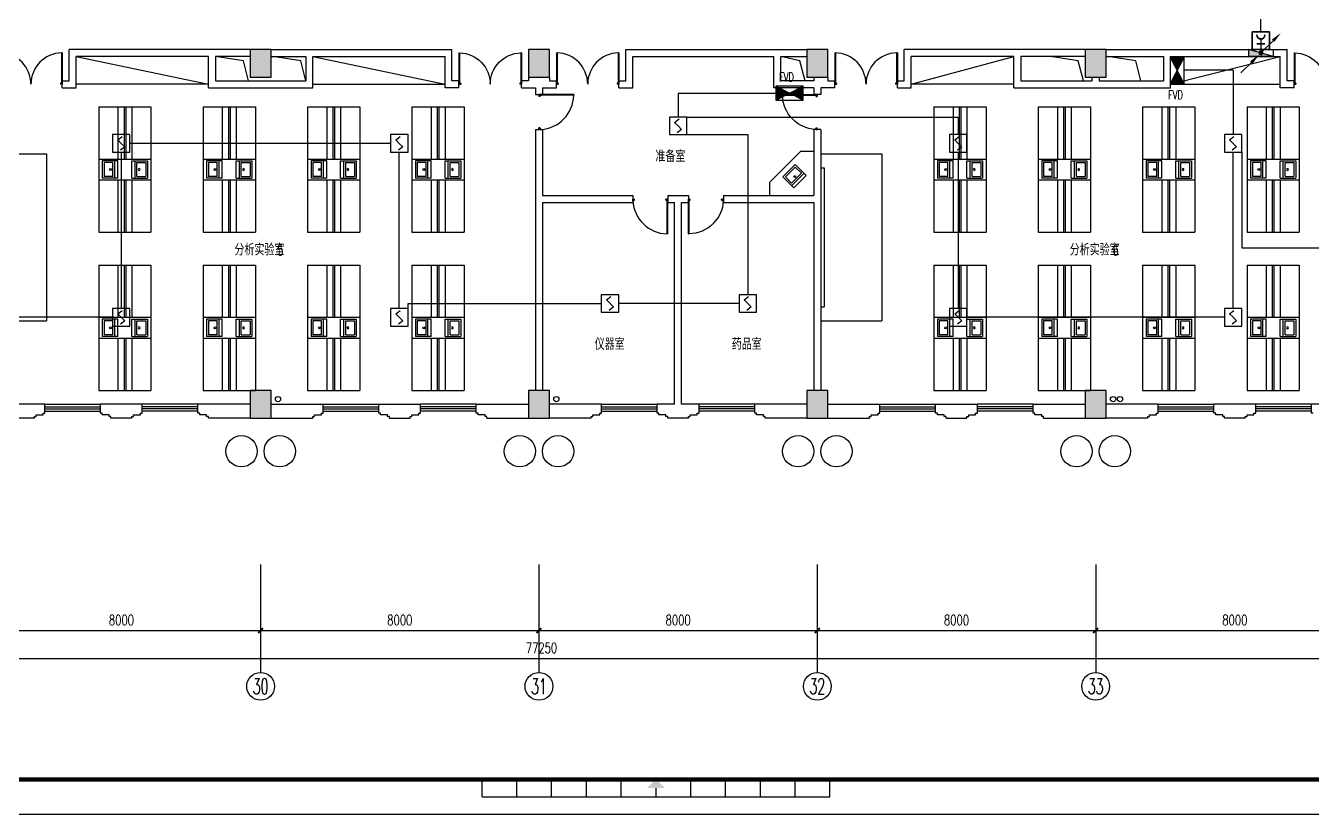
# Model space of a CAD drawing. Extents: x 190999 to 918899, y -200814 to 215286.
# Drawn here: x 470135 to 507110, y -12314 to 10347 of the extents above; entities that cross this region are included whole.
import ezdxf
from ezdxf.enums import TextEntityAlignment as Align

# ---------------------------------------------------------------- set-up
doc = ezdxf.new("R2010")
doc.units = 0
doc.header["$LTSCALE"] = 1000
doc.header["$MEASUREMENT"] = 0
doc.layers.get('Defpoints').update_dxf_attribs({"color": 1})
for name, color, linetype in [('00-EQUIP', 3, 'Continuous'), ('00-LWIRE', 4, 'Continuous'), ('00-WIRE-4', 6, 'Continuous'), ('A-墙线', 2, 'Continuous'), ('A-外包装修', 250, 'Continuous'), ('A-外窗', 145, 'Continuous'), ('A-家具', 250, 'Continuous'), ('A-门', 167, 'Continuous'), ('AXIS', 3, 'Continuous'), ('AXIS_TEXT', 7, 'Continuous'), ('COLUMN', 2, 'Continuous'), ('EQUIP_消火栓', 1, 'Continuous'), ('PUB_HATCH', 250, 'Continuous'), ('图框', 189, 'Continuous'), ('房间名称', 7, 'Continuous'), ('暖通-风-说明', 3, 'Continuous'), ('洞口线', 165, 'Continuous'), ('雨水管', 151, 'Continuous')]:
    doc.layers.add(name, color=color, linetype=linetype)
doc.styles.add('_TCH_AXIS', font='COMPLEX', dxfattribs={"bigfont": 'GBCBIG'})
doc.styles.add('_TCH_DIM', font='SIMPLEX', dxfattribs={"bigfont": 'GBCBIG'})
doc.styles.add('COMPLEX', font='COMPLEX')
doc.styles.add('DIM_FONT', font='SIMPLEX', dxfattribs={"width": 0.7, "bigfont": 'GBCBIG'})
doc.styles.add('HZ-ZGBZ', font='romanc.shx', dxfattribs={"width": 0.65})
doc.styles.get("Standard").update_dxf_attribs({"font": 'simhei.ttf'})
doc.styles.add('zz-1', font='arial.ttf', dxfattribs={"width": 0.8})
doc.dimstyles.new('DIMN', dxfattribs={"dimtxt": 300, "dimasz": 100, "dimexe": 250, "dimexo": 300, "dimgap": 150, "dimtad": 1, "dimdec": 0, "dimzin": 0, "dimdsep": 46, "dimtxsty": 'DIM_FONT', "dimblk": 'ARCHTICK', "dimcen": 0.09, "dimclrt": 7, "dimazin": 2, "dimtfac": 1, "dimtdec": 0, "dimtix": 1, "dimtmove": 2, "dimatfit": 3, "dimfxl": 0, "dimtolj": 1, "dimtzin": 0, "dimarcsym": 0})

# ---------------------------------------------------------------- blocks, each defined once
blk = doc.blocks.new('TJAD_TK_A0')
at = {"layer": '图框'}
for p, q in [((1517.5, -436.65), (1517.5, -431.65)), ((1527.5, -436.65), (1527.5, -431.65)), ((1537.5, -436.65), (1537.5, -431.65)), ((1547.5, -436.65), (1547.5, -431.65)), ((1557.5, -436.65), (1557.5, -431.65)), ((1577.5, -436.65), (1577.5, -431.65)), ((1587.5, -436.65), (1587.5, -431.65)), ((1597.5, -436.65), (1597.5, -431.65)), ((1607.5, -436.65), (1607.5, -431.65)), ((1617.5, -436.65), (1617.5, -431.65)), ((1517.5, -436.65), (1617.5, -436.65)), ((973, -441.7), (2162, -441.7))]:
    blk.add_line(p, q, dxfattribs=at)
at = {"layer": '图框', "const_width": 1.2}
blk.add_lwpolyline([(2152, -431.7), (2152, 389.3), (998, 389.3), (998, -431.7)], close=True, dxfattribs=at)
at = {"layer": '图框', "const_width": 0.3}
blk.add_lwpolyline([(1567.5, -434.15), (1567.5, -436.65)], dxfattribs=at)
at = {"layer": '图框'}
blk.add_solid([(1570, -434.15), (1565, -434.15), (1567.5, -431.65)], dxfattribs=at)
blk = doc.blocks.new('m1800')
at = {"layer": 'A-墙线'}
for p, q in [((-900, -100), (-900, 100)), ((900, -100), (900, 100))]:
    blk.add_line(p, q, dxfattribs=at)
at = {"layer": 'A-门'}
for p, q in [((-900, 900), (-900, 0)), ((-900, 900), (-880, 900)), ((-880, 900), (-880, 50)), ((880, 900), (880, 50)), ((900, 900), (880, 900)), ((900, 900), (900, 0)), ((-900, 50), (-870, 50)), ((-900, 0), (-850, 0)), ((-870, 50), (-870, 30)), ((-870, 30), (-850, 30)), ((-850, 30), (-850, 0)), ((850, 30), (850, 0)), ((870, 30), (850, 30)), ((900, 0), (850, 0)), ((870, 50), (870, 30)), ((900, 50), (870, 50))]:
    blk.add_line(p, q, dxfattribs=at)
for centre, start, end in [((-900, 0), 0, 88.7267), ((900, 0), 91.2733, 180)]:
    blk.add_arc(centre, 900, start, end, dxfattribs=at)
blk = doc.blocks.new('m1000')
at = {"layer": 'A-墙线'}
for p, q in [((0, 0), (0, 200)), ((1000, 0), (1000, 200))]:
    blk.add_line(p, q, dxfattribs=at)
at = {"layer": 'A-门'}
for p, q in [((0, 1100), (0, 100)), ((0, 1100), (20, 1100)), ((20, 1100), (20, 150)), ((0, 150), (30, 150)), ((0, 100), (50, 100)), ((30, 150), (30, 130)), ((30, 130), (50, 130)), ((50, 130), (50, 100)), ((950, 130), (950, 100)), ((970, 130), (950, 130)), ((1000, 100), (950, 100)), ((970, 150), (970, 130)), ((1000, 150), (970, 150)), ((1000, 150), (1000, 100))]:
    blk.add_line(p, q, dxfattribs=at)
blk.add_arc((0, 100), 1000, 2.866, 88.854, dxfattribs=at)
blk = doc.blocks.new('$TwtSys$00000434')
for p, q in [((-0.5, 0.5), (-0.5, -0.5)), ((-0.5, -0.5), (0.5, 0.5)), ((0.5, 0.5), (-0.5, 0.5)), ((0.5, -0.5), (0.5, 0.5)), ((-0.5, -0.5), (0.5, -0.5))]:
    blk.add_line(p, q)
blk.add_solid([(0.5, -0.5), (0.5, 0.5), (-0.5, -0.5)])
blk = doc.blocks.new('_ArchTick')
at = {"const_width": 0.5}
blk.add_lwpolyline([(-0.7, -0.7), (0.7, 0.7)], dxfattribs=at)
blk = doc.blocks.new('*D1184')
at = {"layer": 'AXIS', "color": 0, "lineweight": -2}
for p, q in [((500885, -5433), (500885, -7283)), ((508885, -5433), (508885, -7283)), ((500885, -7033), (508885, -7033))]:
    blk.add_line(p, q, dxfattribs=at)
at = {"layer": 'Defpoints', "color": 0}
for p in [(500885, -5133), (508885, -5133), (508885, -7033)]:
    blk.add_point(p, dxfattribs=at)
at = {"layer": 'AXIS', "color": 0, "lineweight": -2, "xscale": 100, "yscale": 100, "zscale": 100, "rotation": 180}
blk.add_blockref('_ArchTick', (500885, -7033), dxfattribs=at)
at = {"layer": 'AXIS', "color": 0, "lineweight": -2, "xscale": 100, "yscale": 100, "zscale": 100}
blk.add_blockref('_ArchTick', (508885, -7033), dxfattribs=at)
at = {"layer": 'AXIS', "color": 7, "insert": (504885, -6733), "char_height": 300, "attachment_point": 5, "style": 'DIM_FONT'}
blk.add_mtext('\\A1;8000', dxfattribs=at)
blk = doc.blocks.new('*D1185')
at = {"layer": 'AXIS', "color": 0, "lineweight": -2}
for p, q in [((492885, -5433), (492885, -7283)), ((500885, -5433), (500885, -7283)), ((492885, -7033), (500885, -7033))]:
    blk.add_line(p, q, dxfattribs=at)
at = {"layer": 'Defpoints', "color": 0}
for p in [(492885, -5133), (500885, -5133), (500885, -7033)]:
    blk.add_point(p, dxfattribs=at)
at = {"layer": 'AXIS', "color": 0, "lineweight": -2, "xscale": 100, "yscale": 100, "zscale": 100, "rotation": 180}
blk.add_blockref('_ArchTick', (492885, -7033), dxfattribs=at)
at = {"layer": 'AXIS', "color": 0, "lineweight": -2, "xscale": 100, "yscale": 100, "zscale": 100}
blk.add_blockref('_ArchTick', (500885, -7033), dxfattribs=at)
at = {"layer": 'AXIS', "color": 7, "insert": (496885, -6733), "char_height": 300, "attachment_point": 5, "style": 'DIM_FONT'}
blk.add_mtext('\\A1;8000', dxfattribs=at)
blk = doc.blocks.new('*D1186')
at = {"layer": 'AXIS', "color": 0, "lineweight": -2}
for p, q in [((484885, -5433), (484885, -7283)), ((492885, -5433), (492885, -7283)), ((484885, -7033), (492885, -7033))]:
    blk.add_line(p, q, dxfattribs=at)
at = {"layer": 'Defpoints', "color": 0}
for p in [(484885, -5133), (492885, -5133), (492885, -7033)]:
    blk.add_point(p, dxfattribs=at)
at = {"layer": 'AXIS', "color": 0, "lineweight": -2, "xscale": 100, "yscale": 100, "zscale": 100, "rotation": 180}
blk.add_blockref('_ArchTick', (484885, -7033), dxfattribs=at)
at = {"layer": 'AXIS', "color": 0, "lineweight": -2, "xscale": 100, "yscale": 100, "zscale": 100}
blk.add_blockref('_ArchTick', (492885, -7033), dxfattribs=at)
at = {"layer": 'AXIS', "color": 7, "insert": (488885, -6733), "char_height": 300, "attachment_point": 5, "style": 'DIM_FONT'}
blk.add_mtext('\\A1;8000', dxfattribs=at)
blk = doc.blocks.new('*D1187')
at = {"layer": 'AXIS', "color": 0, "lineweight": -2}
for p, q in [((476885, -5433), (476885, -7283)), ((484885, -5433), (484885, -7283)), ((476885, -7033), (484885, -7033))]:
    blk.add_line(p, q, dxfattribs=at)
at = {"layer": 'Defpoints', "color": 0}
for p in [(476885, -5133), (484885, -5133), (484885, -7033)]:
    blk.add_point(p, dxfattribs=at)
at = {"layer": 'AXIS', "color": 0, "lineweight": -2, "xscale": 100, "yscale": 100, "zscale": 100, "rotation": 180}
blk.add_blockref('_ArchTick', (476885, -7033), dxfattribs=at)
at = {"layer": 'AXIS', "color": 0, "lineweight": -2, "xscale": 100, "yscale": 100, "zscale": 100}
blk.add_blockref('_ArchTick', (484885, -7033), dxfattribs=at)
at = {"layer": 'AXIS', "color": 7, "insert": (480885, -6733), "char_height": 300, "attachment_point": 5, "style": 'DIM_FONT'}
blk.add_mtext('\\A1;8000', dxfattribs=at)
blk = doc.blocks.new('*D1188')
at = {"layer": 'AXIS', "color": 0, "lineweight": -2}
for p, q in [((468885, -5433), (468885, -7283)), ((476885, -5433), (476885, -7283)), ((468885, -7033), (476885, -7033))]:
    blk.add_line(p, q, dxfattribs=at)
at = {"layer": 'Defpoints', "color": 0}
for p in [(468885, -5133), (476885, -5133), (476885, -7033)]:
    blk.add_point(p, dxfattribs=at)
at = {"layer": 'AXIS', "color": 0, "lineweight": -2, "xscale": 100, "yscale": 100, "zscale": 100, "rotation": 180}
blk.add_blockref('_ArchTick', (468885, -7033), dxfattribs=at)
at = {"layer": 'AXIS', "color": 0, "lineweight": -2, "xscale": 100, "yscale": 100, "zscale": 100}
blk.add_blockref('_ArchTick', (476885, -7033), dxfattribs=at)
at = {"layer": 'AXIS', "color": 7, "insert": (472885, -6733), "char_height": 300, "attachment_point": 5, "style": 'DIM_FONT'}
blk.add_mtext('\\A1;8000', dxfattribs=at)
blk = doc.blocks.new('*D1193')
at = {"layer": 'AXIS', "color": 0, "lineweight": -2}
for p, q in [((446335, -5433), (446335, -8083)), ((523584, -5433), (523584, -8083)), ((446335, -7833), (523584, -7833))]:
    blk.add_line(p, q, dxfattribs=at)
at = {"layer": 'Defpoints', "color": 0}
for p in [(446335, -5133), (523584, -5133), (523584, -7833)]:
    blk.add_point(p, dxfattribs=at)
at = {"layer": 'AXIS', "color": 0, "lineweight": -2, "xscale": 100, "yscale": 100, "zscale": 100, "rotation": 180}
blk.add_blockref('_ArchTick', (446335, -7833), dxfattribs=at)
at = {"layer": 'AXIS', "color": 0, "lineweight": -2, "xscale": 100, "yscale": 100, "zscale": 100}
blk.add_blockref('_ArchTick', (523584, -7833), dxfattribs=at)
at = {"layer": 'AXIS', "color": 7, "insert": (484959, -7533), "char_height": 300, "attachment_point": 5, "style": 'DIM_FONT'}
blk.add_mtext('\\A1;77250', dxfattribs=at)
blk = doc.blocks.new('_AXISO')
blk.add_circle((0, 0), 0.5)
at = {"layer": 'AXIS_TEXT', "style": 'COMPLEX', "width": 1.041667}
blk.add_attdef('A', text='', height=0.56, dxfattribs=at).set_placement((-0.25, -0.28), (0.25, -0.28), align=Align.FIT)
blk = doc.blocks.new('$plan$00001609')
at = {"linetype": 'Continuous'}
for p, q in [((0, -251), (0, 251)), ((0, 251), (450, 251)), ((93, -251), (93, 251)), ((146, -199), (146, 199)), ((146, 199), (397, 199)), ((397, 199), (397, -199)), ((450, 251), (450, -251)), ((0, -251), (450, -251)), ((146, -199), (397, -199))]:
    blk.add_line(p, q, dxfattribs=at)
blk.add_line((238, 2), (238, 0))
blk.add_arc((212, 0), 26, 4.716, 0, dxfattribs=at)
at = {"style": 'zz-1'}
for tag in ['YSIZE', 'XSIZE']:
    blk.add_attdef(tag, (0, 0), '', height=0.5, dxfattribs=at)
blk = doc.blocks.new('_LINKPT1')
at = {"color": 0}
blk.add_line((0, 0), (0, 0), dxfattribs=at)
blk = doc.blocks.new('J62IR8YJ')
for p, q in [((-0.5, 1), (0.5, 1)), ((-0.5, 0), (-0.5, 1)), ((0.5, 1), (0.5, 0)), ((0.5, 0), (-0.5, 0)), ((-0.231, 0.312), (0.231, 0.312)), ((0, 0.598), (0, 0.06))]:
    blk.add_line(p, q)
at = {"const_width": 0.04, "flags": 128}
blk.add_lwpolyline([(-0.5, 0), (-0.5, 1), (0.5, 1), (0.5, 0)], close=True, dxfattribs=at)
blk.add_arc((0, 0.829), 0.231, 180, 0)
at = {"xscale": 0.002, "yscale": 0.00200000000000955, "zscale": 0.002}
for p in [(0, 1), (-0.5, 0.5), (0, 0), (0.5, 0.5)]:
    blk.add_blockref('_LINKPT1', p, dxfattribs=at)
at = {"flags": 9}
blk.add_attdef('A', (0, 0), '', height=0.00002, dxfattribs=at)
blk = doc.blocks.new('3S1KCGW2')
for p, q in [((0.5, 0.5), (-0.5, 0.5)), ((-0.5, 0.5), (-0.5, -0.5)), ((-0.2, 0.2), (0.05, 0.4)), ((0, 0), (-0.2, 0.2)), ((0, 0), (0.2, -0.2)), ((0.5, -0.5), (0.5, 0.5)), ((-0.5, -0.5), (0.5, -0.5)), ((0.2, -0.2), (-0.05, -0.4))]:
    blk.add_line(p, q)
at = {"const_width": 0.04, "flags": 128}
blk.add_lwpolyline([(-0.5, -0.5), (-0.5, 0.5), (0.5, 0.5), (0.5, -0.5)], close=True, dxfattribs=at)
at = {"xscale": 0.002, "yscale": 0.002, "zscale": 0.002}
for p in [(-0.5, 0), (0, 0.5), (0.5, 0), (0, -0.5)]:
    blk.add_blockref('_LINKPT1', p, dxfattribs=at)
at = {"flags": 9}
blk.add_attdef('A', (0, 0), '', height=0.00002, dxfattribs=at)
blk = doc.blocks.new('6H2KALM6')
for p, q in [((-0.78, 0.4), (0.78, -0.4)), ((0.78, 0.4), (-0.78, -0.4)), ((0.78, 0.4), (-0.78, 0.4)), ((-0.78, 0.4), (-0.78, -0.4)), ((0.78, -0.4), (0.78, 0.4)), ((-0.78, -0.4), (0.78, -0.4))]:
    blk.add_line(p, q)
at = {"const_width": 0.04}
blk.add_lwpolyline([(-0.78, 0.4), (-0.78, -0.4), (0.78, -0.4), (0.78, 0.4)], close=True, dxfattribs=at)
for points in [[(-0.78, 0.4), (0, 0), (-0.78, -0.4)], [(0.78, 0.4), (0, 0), (0.78, -0.4)]]:
    blk.add_solid(points)
at = {"xscale": 0.002, "yscale": 0.002, "zscale": 0.002}
for p in [(-0.78, 0), (0, 0.4), (0.78, 0), (0, -0.4)]:
    blk.add_blockref('_LINKPT1', p, dxfattribs=at)
at = {"flags": 9}
blk.add_attdef('A', (0, 0), '', height=0.00002, dxfattribs=at)
blk = doc.blocks.new('_WRLD1L')
for p, q in [((0.7, 0.7), (0, 0)), ((0.104, 0.104), (0.104, 0.104)), ((-0.104, -0.104), (-0.104, -0.104))]:
    blk.add_line(p, q)
at = {"const_width": 0.142}
blk.add_lwpolyline([(-0.071, 0, 1), (0.071, 0, 1)], format="xyb", close=True, dxfattribs=at)
blk.add_solid([(0.63, 0.77), (0.77, 0.63), (1.15, 1.15)])
at = {"width": 0.8, "flags": 9}
blk.add_attdef('A', (0, 0), '', height=0.00002, dxfattribs=at)
blk = doc.blocks.new('_WRLD10L')
for p, q in [((1.15, 1.15), (0.55, 0.55)), ((0.104, 0.104), (0.104, 0.104)), ((-0.104, -0.104), (-0.104, -0.104))]:
    blk.add_line(p, q)
at = {"const_width": 0.142}
blk.add_lwpolyline([(-0.071, 0, 1), (0.071, 0, 1)], format="xyb", close=True, dxfattribs=at)
blk.add_solid([(0.62, 0.48), (0.48, 0.62), (0.1, 0.1)])
at = {"width": 0.8, "flags": 9}
blk.add_attdef('A', (0, 0), '', height=0.00002, dxfattribs=at)

msp = doc.modelspace()

# ---------------------------------------------------------------- hatches: boundary and pattern name
at = {"layer": 'PUB_HATCH'}
for points in [[(476584.6, 9667.4), (476584.6, 8867.4), (477184.6, 8867.4), (477184.6, 9667.4)], [(484584.6, 9667.4), (484584.6, 8867.4), (485184.6, 8867.4), (485184.6, 9667.4)], [(492584.6, 9667.4), (492584.6, 8867.4), (493184.6, 8867.4), (493184.6, 9667.4)], [(500584.6, 9667.4), (500584.6, 8867.4), (501184.6, 8867.4), (501184.6, 9667.4)], [(476584.6, -132.6), (476584.6, -932.6), (477184.6, -932.6), (477184.6, -132.6)], [(484584.6, -132.6), (484584.6, -932.6), (485184.6, -932.6), (485184.6, -132.6)], [(492584.6, -132.6), (492584.6, -932.6), (493184.6, -932.6), (493184.6, -132.6)], [(500584.6, -132.6), (500584.6, -932.6), (501184.6, -932.6), (501184.6, -132.6)]]:
    msp.add_hatch(color=256, dxfattribs=at).paths.add_polyline_path(points)

# ---------------------------------------------------------------- linework, layer by layer
at = {"layer": '00-WIRE-4'}
for p, q in [((505634.6, 10167.4), (505634.6, 11117.4)), ((504834.6, 9067.4), (503428.1, 9067.4)), ((504834.6, 9067.4), (504834.6, 7217.4)), ((488884.6, 8411.5), (488884.6, 7717.4)), ((488884.6, 8411.5), (491694.6, 8411.5)), ((489134.6, 7717.4), (496934.6, 7717.4)), ((496934.6, 7717.4), (496934.6, 7217.4)), ((489134.6, 7217.4), (490884.6, 7217.4)), ((490884.6, 7217.4), (490884.6, 2617.4)), ((472879.7, 6717.4), (472879.7, 2217.4)), ((480621.5, 6967.4), (473129.7, 6967.4)), ((480871.5, 2217.4), (480871.5, 6717.4)), ((496934.6, 6717.4), (496934.6, 2217.4)), ((504834.6, 2217.4), (504834.6, 6717.4)), ((505084.6, 6717.4), (505084.6, 3967.4)), ((505084.6, 3967.4), (510784.6, 3967.4)), ((481121.5, 2367.4), (486677, 2367.4)), ((481121.5, 2217.4), (481121.5, 2367.4)), ((490634.6, 2367.4), (487177, 2367.4)), ((472629.7, 1967.4), (465092.7, 1967.4)), ((504584.6, 1967.4), (497184.6, 1967.4))]:
    msp.add_line(p, q, dxfattribs=at)
at = {"layer": 'A-墙线'}
for p, q in [((476584.6, 9667.4), (471384.6, 9667.4)), ((471384.6, 8767.4), (471384.6, 9667.4)), ((477184.6, 9667.4), (482384.6, 9667.4)), ((482384.6, 8767.4), (482384.6, 9667.4)), ((487384.6, 9667.4), (492584.6, 9667.4)), ((487384.6, 8767.4), (487384.6, 9667.4)), ((500584.6, 9667.4), (495384.6, 9667.4)), ((495384.6, 8767.4), (495384.6, 9667.4)), ((501184.6, 9667.4), (506384.6, 9667.4)), ((506384.6, 8767.4), (506384.6, 9667.4)), ((475384.6, 9467.4), (471584.6, 9467.4)), ((471584.6, 8567.4), (471584.6, 9467.4)), ((475384.6, 8567.4), (475384.6, 9467.4)), ((476584.6, 9467.4), (475584.6, 9467.4)), ((475584.6, 9467.4), (475584.6, 8767.4)), ((477184.6, 9467.4), (478184.6, 9467.4)), ((478184.6, 9467.4), (478184.6, 8767.4)), ((478384.6, 9467.4), (482184.6, 9467.4)), ((478384.6, 8567.4), (478384.6, 9467.4)), ((482184.6, 8567.4), (482184.6, 9467.4)), ((487584.6, 9467.4), (491634.6, 9467.4)), ((487584.6, 8567.4), (487584.6, 9467.4)), ((491834.6, 9467.4), (492584.6, 9467.4)), ((498534.6, 9467.4), (495584.6, 9467.4)), ((495584.6, 8567.4), (495584.6, 9467.4)), ((498534.6, 8567.4), (498534.6, 9467.4)), ((500584.6, 9467.4), (498734.6, 9467.4)), ((498734.6, 9467.4), (498734.6, 8767.4)), ((501184.6, 9467.4), (502834.6, 9467.4)), ((502834.6, 9467.4), (502834.6, 8767.4)), ((503034.6, 9467.4), (506184.6, 9467.4)), ((503034.6, 8567.4), (503034.6, 9467.4)), ((506184.6, 8567.4), (506184.6, 9467.4)), ((471184.6, 8767.4), (471384.6, 8767.4)), ((471184.6, 8567.4), (471584.6, 8567.4)), ((475384.6, 8567.4), (478384.6, 8567.4)), ((475584.6, 8767.4), (478184.6, 8767.4)), ((482584.6, 8567.4), (482184.6, 8567.4)), ((482584.6, 8767.4), (482384.6, 8767.4)), ((484584.6, 8767.4), (484384.6, 8767.4)), ((484384.6, 8567.4), (484784.6, 8567.4)), ((484584.6, 8867.4), (484584.6, 8767.4)), ((484784.6, 8567.4), (484784.6, 8367.4)), ((484984.6, 8567.4), (484984.6, 8367.4)), ((484984.6, 8567.4), (485384.6, 8567.4)), ((485184.6, 8867.4), (485184.6, 8767.4)), ((485184.6, 8767.4), (485384.6, 8767.4)), ((487184.6, 8767.4), (487384.6, 8767.4)), ((487184.6, 8567.4), (487584.6, 8567.4)), ((492784.6, 8867.4), (492784.6, 8767.4)), ((492784.6, 8567.4), (492784.6, 8367.4)), ((492984.6, 8567.4), (492984.6, 8367.4)), ((493384.6, 8567.4), (492984.6, 8567.4)), ((493184.6, 8867.4), (493184.6, 8767.4)), ((493184.6, 8767.4), (493384.6, 8767.4)), ((495184.6, 8767.4), (495384.6, 8767.4)), ((495184.6, 8567.4), (495584.6, 8567.4)), ((498534.6, 8567.4), (503034.6, 8567.4)), ((498734.6, 8767.4), (500784.6, 8767.4)), ((500784.6, 8767.4), (500784.6, 8867.4)), ((500984.6, 8867.4), (500984.6, 8767.4)), ((500984.6, 8767.4), (502834.6, 8767.4)), ((506584.6, 8567.4), (506184.6, 8567.4)), ((506584.6, 8767.4), (506384.6, 8767.4)), ((484784.6, 7367.4), (484784.6, -132.6)), ((484984.6, 7367.4), (484984.6, 5467.4)), ((492784.6, 7367.4), (492784.6, 5467.4)), ((492984.6, 7367.4), (492984.6, -132.6)), ((484984.6, 5467.4), (487584.6, 5467.4)), ((484984.6, 5267.4), (487584.6, 5267.4)), ((484984.6, 5267.4), (484984.6, -132.6)), ((488584.6, 5467.4), (489184.6, 5467.4)), ((488584.6, 5267.4), (488784.6, 5267.4)), ((488784.6, -532.6), (488784.6, 5267.4)), ((488984.6, 5267.4), (489184.6, 5267.4)), ((488984.6, -532.6), (488984.6, 5267.4)), ((490184.6, 5467.4), (492784.6, 5467.4)), ((490184.6, 5267.4), (492784.6, 5267.4)), ((492784.6, 5267.4), (492784.6, -132.6)), ((470684.6, -532.6), (469184.6, -532.6)), ((470684.6, -782.6), (470684.6, -532.6)), ((473484.6, -532.6), (472284.6, -532.6)), ((472284.6, -782.6), (472284.6, -532.6)), ((473484.6, -782.6), (473484.6, -532.6)), ((476584.6, -532.6), (475084.6, -532.6)), ((475084.6, -782.6), (475084.6, -532.6)), ((477184.6, -532.6), (478684.6, -532.6)), ((478684.6, -782.6), (478684.6, -532.6)), ((480284.6, -532.6), (481484.6, -532.6)), ((480284.6, -782.6), (480284.6, -532.6)), ((481484.6, -782.6), (481484.6, -532.6)), ((483084.6, -532.6), (484584.6, -532.6)), ((483084.6, -782.6), (483084.6, -532.6)), ((486684.6, -532.6), (485184.6, -532.6)), ((486684.6, -782.6), (486684.6, -532.6)), ((488784.6, -532.6), (488284.6, -532.6)), ((488284.6, -782.6), (488284.6, -532.6)), ((489484.6, -532.6), (488984.6, -532.6)), ((489484.6, -782.6), (489484.6, -532.6)), ((492584.6, -532.6), (491084.6, -532.6)), ((491084.6, -782.6), (491084.6, -532.6)), ((493184.6, -532.6), (494684.6, -532.6)), ((494684.6, -782.6), (494684.6, -532.6)), ((496284.6, -532.6), (497484.6, -532.6)), ((496284.6, -782.6), (496284.6, -532.6)), ((497484.6, -782.6), (497484.6, -532.6)), ((499084.6, -532.6), (500584.6, -532.6)), ((499084.6, -782.6), (499084.6, -532.6)), ((502684.6, -532.6), (501184.6, -532.6)), ((502684.6, -782.6), (502684.6, -532.6)), ((505484.6, -532.6), (504284.6, -532.6)), ((504284.6, -782.6), (504284.6, -532.6)), ((505484.6, -782.6), (505484.6, -532.6)), ((508584.6, -532.6), (507084.6, -532.6)), ((507084.6, -782.6), (507084.6, -532.6)), ((470384.6, -932.6), (469184.6, -932.6)), ((470384.6, -932.6), (470384.6, -882.6)), ((470384.6, -882.6), (470434.6, -882.6)), ((470434.6, -882.6), (470434.6, -832.6)), ((470434.6, -832.6), (470634.6, -832.6)), ((470634.6, -782.6), (470684.6, -782.6)), ((470634.6, -832.6), (470634.6, -782.6)), ((472334.6, -782.6), (472284.6, -782.6)), ((472334.6, -832.6), (472334.6, -782.6)), ((472534.6, -832.6), (472334.6, -832.6)), ((472534.6, -882.6), (472534.6, -832.6)), ((472584.6, -882.6), (472534.6, -882.6)), ((472584.6, -932.6), (472584.6, -882.6)), ((473184.6, -932.6), (472584.6, -932.6)), ((473184.6, -932.6), (473184.6, -882.6)), ((473184.6, -882.6), (473234.6, -882.6)), ((473234.6, -882.6), (473234.6, -832.6)), ((473234.6, -832.6), (473434.6, -832.6)), ((473434.6, -782.6), (473484.6, -782.6)), ((473434.6, -832.6), (473434.6, -782.6)), ((475134.6, -782.6), (475084.6, -782.6)), ((475134.6, -832.6), (475134.6, -782.6)), ((475334.6, -832.6), (475134.6, -832.6)), ((475334.6, -882.6), (475334.6, -832.6)), ((475384.6, -882.6), (475334.6, -882.6)), ((475384.6, -932.6), (475384.6, -882.6)), ((476584.6, -932.6), (475384.6, -932.6)), ((477184.6, -932.6), (478384.6, -932.6)), ((478384.6, -932.6), (478384.6, -882.6)), ((478384.6, -882.6), (478434.6, -882.6)), ((478434.6, -882.6), (478434.6, -832.6)), ((478434.6, -832.6), (478634.6, -832.6)), ((478634.6, -782.6), (478684.6, -782.6)), ((478634.6, -832.6), (478634.6, -782.6)), ((480334.6, -782.6), (480284.6, -782.6)), ((480334.6, -832.6), (480334.6, -782.6)), ((480534.6, -832.6), (480334.6, -832.6)), ((480534.6, -882.6), (480534.6, -832.6)), ((480584.6, -882.6), (480534.6, -882.6)), ((480584.6, -932.6), (480584.6, -882.6)), ((480584.6, -932.6), (481184.6, -932.6)), ((481184.6, -932.6), (481184.6, -882.6)), ((481184.6, -882.6), (481234.6, -882.6)), ((481234.6, -882.6), (481234.6, -832.6)), ((481234.6, -832.6), (481434.6, -832.6)), ((481434.6, -782.6), (481484.6, -782.6)), ((481434.6, -832.6), (481434.6, -782.6)), ((483134.6, -782.6), (483084.6, -782.6)), ((483134.6, -832.6), (483134.6, -782.6)), ((483334.6, -832.6), (483134.6, -832.6)), ((483334.6, -882.6), (483334.6, -832.6)), ((483384.6, -882.6), (483334.6, -882.6)), ((483384.6, -932.6), (483384.6, -882.6)), ((483384.6, -932.6), (484584.6, -932.6)), ((486384.6, -932.6), (485184.6, -932.6)), ((486384.6, -932.6), (486384.6, -882.6)), ((486384.6, -882.6), (486434.6, -882.6)), ((486434.6, -882.6), (486434.6, -832.6)), ((486434.6, -832.6), (486634.6, -832.6)), ((486634.6, -782.6), (486684.6, -782.6)), ((486634.6, -832.6), (486634.6, -782.6)), ((488334.6, -782.6), (488284.6, -782.6)), ((488334.6, -832.6), (488334.6, -782.6)), ((488534.6, -832.6), (488334.6, -832.6)), ((488534.6, -882.6), (488534.6, -832.6)), ((488584.6, -882.6), (488534.6, -882.6)), ((488584.6, -932.6), (488584.6, -882.6)), ((489184.6, -932.6), (488584.6, -932.6)), ((489184.6, -932.6), (489184.6, -882.6)), ((489184.6, -882.6), (489234.6, -882.6)), ((489234.6, -882.6), (489234.6, -832.6)), ((489234.6, -832.6), (489434.6, -832.6)), ((489434.6, -782.6), (489484.6, -782.6)), ((489434.6, -832.6), (489434.6, -782.6)), ((491134.6, -782.6), (491084.6, -782.6)), ((491134.6, -832.6), (491134.6, -782.6)), ((491334.6, -832.6), (491134.6, -832.6)), ((491334.6, -882.6), (491334.6, -832.6)), ((491384.6, -882.6), (491334.6, -882.6)), ((491384.6, -932.6), (491384.6, -882.6)), ((492584.6, -932.6), (491384.6, -932.6)), ((493184.6, -932.6), (494384.6, -932.6)), ((494384.6, -932.6), (494384.6, -882.6)), ((494384.6, -882.6), (494434.6, -882.6)), ((494434.6, -882.6), (494434.6, -832.6)), ((494434.6, -832.6), (494634.6, -832.6)), ((494634.6, -782.6), (494684.6, -782.6)), ((494634.6, -832.6), (494634.6, -782.6)), ((496334.6, -782.6), (496284.6, -782.6)), ((496334.6, -832.6), (496334.6, -782.6)), ((496534.6, -832.6), (496334.6, -832.6)), ((496534.6, -882.6), (496534.6, -832.6)), ((496584.6, -882.6), (496534.6, -882.6)), ((496584.6, -932.6), (496584.6, -882.6)), ((496584.6, -932.6), (497184.6, -932.6)), ((497184.6, -932.6), (497184.6, -882.6)), ((497184.6, -882.6), (497234.6, -882.6)), ((497234.6, -882.6), (497234.6, -832.6)), ((497234.6, -832.6), (497434.6, -832.6)), ((497434.6, -782.6), (497484.6, -782.6)), ((497434.6, -832.6), (497434.6, -782.6)), ((499134.6, -782.6), (499084.6, -782.6)), ((499134.6, -832.6), (499134.6, -782.6)), ((499334.6, -832.6), (499134.6, -832.6)), ((499334.6, -882.6), (499334.6, -832.6)), ((499384.6, -882.6), (499334.6, -882.6)), ((499384.6, -932.6), (499384.6, -882.6)), ((499384.6, -932.6), (500584.6, -932.6)), ((502384.6, -932.6), (501184.6, -932.6)), ((502384.6, -932.6), (502384.6, -882.6)), ((502384.6, -882.6), (502434.6, -882.6)), ((502434.6, -882.6), (502434.6, -832.6)), ((502434.6, -832.6), (502634.6, -832.6)), ((502634.6, -782.6), (502684.6, -782.6)), ((502634.6, -832.6), (502634.6, -782.6)), ((504334.6, -782.6), (504284.6, -782.6)), ((504334.6, -832.6), (504334.6, -782.6)), ((504534.6, -832.6), (504334.6, -832.6)), ((504534.6, -882.6), (504534.6, -832.6)), ((504584.6, -882.6), (504534.6, -882.6)), ((504584.6, -932.6), (504584.6, -882.6)), ((505184.6, -932.6), (504584.6, -932.6)), ((505184.6, -932.6), (505184.6, -882.6)), ((505184.6, -882.6), (505234.6, -882.6)), ((505234.6, -882.6), (505234.6, -832.6)), ((505234.6, -832.6), (505434.6, -832.6)), ((505434.6, -782.6), (505484.6, -782.6)), ((505434.6, -832.6), (505434.6, -782.6)), ((507134.6, -782.6), (507084.6, -782.6))]:
    msp.add_line(p, q, dxfattribs=at)
for points in [[(492784.6, 8567.4), (491634.6, 8567.4), (491634.6, 9467.4)], [(492534.6, 8767.4), (491834.6, 8767.4), (491834.6, 9467.4)], [(492784.6, 8767.4), (491834.6, 8767.4), (491834.6, 9467.4)]]:
    msp.add_lwpolyline(points, dxfattribs=at)
at = {"layer": 'A-外包装修'}
for centre in [(476334.6, -1882.6), (477434.6, -1882.6), (484334.6, -1882.6), (485434.6, -1882.6), (492334.6, -1882.6), (493434.6, -1882.6), (500334.6, -1882.6), (501434.6, -1882.6)]:
    msp.add_circle(centre, 450, dxfattribs=at)
at = {"layer": 'A-外窗'}
for p, q in [((470684.6, -532.6), (472284.6, -532.6)), ((470684.6, -602.6), (472284.6, -602.6)), ((470684.6, -662.6), (472284.6, -662.6)), ((470684.6, -732.6), (472284.6, -732.6)), ((475084.6, -532.6), (473484.6, -532.6)), ((475084.6, -602.6), (473484.6, -602.6)), ((475084.6, -662.6), (473484.6, -662.6)), ((475084.6, -732.6), (473484.6, -732.6)), ((478684.6, -532.6), (480284.6, -532.6)), ((478684.6, -602.6), (480284.6, -602.6)), ((478684.6, -662.6), (480284.6, -662.6)), ((478684.6, -732.6), (480284.6, -732.6)), ((483084.6, -532.6), (481484.6, -532.6)), ((483084.6, -602.6), (481484.6, -602.6)), ((483084.6, -662.6), (481484.6, -662.6)), ((483084.6, -732.6), (481484.6, -732.6)), ((486684.6, -532.6), (488284.6, -532.6)), ((486684.6, -602.6), (488284.6, -602.6)), ((486684.6, -662.6), (488284.6, -662.6)), ((486684.6, -732.6), (488284.6, -732.6)), ((491084.6, -532.6), (489484.6, -532.6)), ((491084.6, -602.6), (489484.6, -602.6)), ((491084.6, -662.6), (489484.6, -662.6)), ((491084.6, -732.6), (489484.6, -732.6)), ((494684.6, -532.6), (496284.6, -532.6)), ((494684.6, -602.6), (496284.6, -602.6)), ((494684.6, -662.6), (496284.6, -662.6)), ((494684.6, -732.6), (496284.6, -732.6)), ((499084.6, -532.6), (497484.6, -532.6)), ((499084.6, -602.6), (497484.6, -602.6)), ((499084.6, -662.6), (497484.6, -662.6)), ((499084.6, -732.6), (497484.6, -732.6)), ((502684.6, -532.6), (504284.6, -532.6)), ((502684.6, -602.6), (504284.6, -602.6)), ((502684.6, -662.6), (504284.6, -662.6)), ((502684.6, -732.6), (504284.6, -732.6)), ((507084.6, -532.6), (505484.6, -532.6)), ((507084.6, -602.6), (505484.6, -602.6)), ((507084.6, -662.6), (505484.6, -662.6)), ((507084.6, -732.6), (505484.6, -732.6))]:
    msp.add_line(p, q, dxfattribs=at)
at = {"layer": 'A-家具'}
for p, q in [((471584.6, 9467.4), (475384.6, 8667.4)), ((478384.6, 9467.4), (482184.6, 8667.4)), ((495584.6, 8667.4), (498534.6, 9467.4)), ((503034.6, 8667.4), (506184.6, 9467.4)), ((475384.6, 8667.4), (471584.6, 8667.4)), ((478384.6, 8667.4), (482184.6, 8667.4)), ((498534.6, 8667.4), (495584.6, 8667.4)), ((503034.6, 8667.4), (506184.6, 8667.4)), ((472234.6, 8017.4), (472234.6, 4417.4)), ((472234.6, 8017.4), (473734.6, 8017.4)), ((472784.6, 8017.4), (472784.6, 6517.4)), ((472959.6, 8017.4), (472959.6, 6517.4)), ((473009.6, 8017.4), (473009.6, 6517.4)), ((473184.6, 8017.4), (473184.6, 6517.4)), ((473734.6, 8017.4), (473734.6, 4417.4)), ((475234.6, 8017.4), (475234.6, 4417.4)), ((475234.6, 8017.4), (476734.6, 8017.4)), ((475784.6, 8017.4), (475784.6, 6517.4)), ((475959.6, 8017.4), (475959.6, 6517.4)), ((476009.6, 8017.4), (476009.6, 6517.4)), ((476184.6, 8017.4), (476184.6, 6517.4)), ((476734.6, 8017.4), (476734.6, 4417.4)), ((478234.6, 8017.4), (478234.6, 4417.4)), ((478234.6, 8017.4), (479734.6, 8017.4)), ((478784.6, 8017.4), (478784.6, 6517.4)), ((478959.6, 8017.4), (478959.6, 6517.4)), ((479009.6, 8017.4), (479009.6, 6517.4)), ((479184.6, 8017.4), (479184.6, 6517.4)), ((479734.6, 8017.4), (479734.6, 4417.4)), ((481234.6, 8017.4), (481234.6, 4417.4)), ((481234.6, 8017.4), (482734.6, 8017.4)), ((481784.6, 8017.4), (481784.6, 6517.4)), ((481959.6, 8017.4), (481959.6, 6517.4)), ((482009.6, 8017.4), (482009.6, 6517.4)), ((482184.6, 8017.4), (482184.6, 6517.4)), ((482734.6, 8017.4), (482734.6, 4417.4)), ((496234.6, 8017.4), (496234.6, 4417.4)), ((496234.6, 8017.4), (497734.6, 8017.4)), ((496784.6, 8017.4), (496784.6, 6517.4)), ((496959.6, 8017.4), (496959.6, 6517.4)), ((497009.6, 8017.4), (497009.6, 6517.4)), ((497184.6, 8017.4), (497184.6, 6517.4)), ((497734.6, 8017.4), (497734.6, 4417.4)), ((499234.6, 8017.4), (499234.6, 4417.4)), ((499234.6, 8017.4), (500734.6, 8017.4)), ((499784.6, 8017.4), (499784.6, 6517.4)), ((499959.6, 8017.4), (499959.6, 6517.4)), ((500009.6, 8017.4), (500009.6, 6517.4)), ((500184.6, 8017.4), (500184.6, 6517.4)), ((500734.6, 8017.4), (500734.6, 4417.4)), ((502234.6, 8017.4), (502234.6, 4417.4)), ((502234.6, 8017.4), (503734.6, 8017.4)), ((502784.6, 8017.4), (502784.6, 6517.4)), ((502959.6, 8017.4), (502959.6, 6517.4)), ((503009.6, 8017.4), (503009.6, 6517.4)), ((503184.6, 8017.4), (503184.6, 6517.4)), ((503734.6, 8017.4), (503734.6, 4417.4)), ((505234.6, 8017.4), (505234.6, 4417.4)), ((505234.6, 8017.4), (506734.6, 8017.4)), ((505784.6, 8017.4), (505784.6, 6517.4)), ((505959.6, 8017.4), (505959.6, 6517.4)), ((506009.6, 8017.4), (506009.6, 6517.4)), ((506184.6, 8017.4), (506184.6, 6517.4)), ((506734.6, 8017.4), (506734.6, 4417.4)), ((468984.6, 6667.4), (470734.6, 6667.4)), ((470734.6, 6667.4), (470734.6, 1867.4)), ((491509.6, 5842.4), (492409.6, 6742.4)), ((492409.6, 6742.4), (492784.6, 6742.4)), ((492984.6, 6667.4), (494734.6, 6667.4)), ((494734.6, 6667.4), (494734.6, 1867.4)), ((472234.6, 6517.4), (473734.6, 6517.4)), ((475234.6, 6517.4), (476734.6, 6517.4)), ((478234.6, 6517.4), (479734.6, 6517.4)), ((481234.6, 6517.4), (482734.6, 6517.4)), ((496234.6, 6517.4), (497734.6, 6517.4)), ((499234.6, 6517.4), (500734.6, 6517.4)), ((502234.6, 6517.4), (503734.6, 6517.4)), ((505234.6, 6517.4), (506734.6, 6517.4)), ((472234.6, 5917.4), (473734.6, 5917.4)), ((472784.6, 5917.4), (472784.6, 4417.4)), ((472959.6, 5917.4), (472959.6, 4417.4)), ((473009.6, 5917.4), (473009.6, 4417.4)), ((473184.6, 5917.4), (473184.6, 4417.4)), ((475234.6, 5917.4), (476734.6, 5917.4)), ((475784.6, 5917.4), (475784.6, 4417.4)), ((475959.6, 5917.4), (475959.6, 4417.4)), ((476009.6, 5917.4), (476009.6, 4417.4)), ((476184.6, 5917.4), (476184.6, 4417.4)), ((478234.6, 5917.4), (479734.6, 5917.4)), ((478784.6, 5917.4), (478784.6, 4417.4)), ((478959.6, 5917.4), (478959.6, 4417.4)), ((479009.6, 5917.4), (479009.6, 4417.4)), ((479184.6, 5917.4), (479184.6, 4417.4)), ((481234.6, 5917.4), (482734.6, 5917.4)), ((481784.6, 5917.4), (481784.6, 4417.4)), ((481959.6, 5917.4), (481959.6, 4417.4)), ((482009.6, 5917.4), (482009.6, 4417.4)), ((482184.6, 5917.4), (482184.6, 4417.4)), ((492984.6, 6267.4), (493084.6, 6267.4)), ((493084.6, 6267.4), (493084.6, 2267.4)), ((496234.6, 5917.4), (497734.6, 5917.4)), ((496784.6, 5917.4), (496784.6, 4417.4)), ((496959.6, 5917.4), (496959.6, 4417.4)), ((497009.6, 5917.4), (497009.6, 4417.4)), ((497184.6, 5917.4), (497184.6, 4417.4)), ((499234.6, 5917.4), (500734.6, 5917.4)), ((499784.6, 5917.4), (499784.6, 4417.4)), ((499959.6, 5917.4), (499959.6, 4417.4)), ((500009.6, 5917.4), (500009.6, 4417.4)), ((500184.6, 5917.4), (500184.6, 4417.4)), ((502234.6, 5917.4), (503734.6, 5917.4)), ((502784.6, 5917.4), (502784.6, 4417.4)), ((502959.6, 5917.4), (502959.6, 4417.4)), ((503009.6, 5917.4), (503009.6, 4417.4)), ((503184.6, 5917.4), (503184.6, 4417.4)), ((505234.6, 5917.4), (506734.6, 5917.4)), ((505784.6, 5917.4), (505784.6, 4417.4)), ((505959.6, 5917.4), (505959.6, 4417.4)), ((506009.6, 5917.4), (506009.6, 4417.4)), ((506184.6, 5917.4), (506184.6, 4417.4)), ((491509.6, 5842.4), (491509.6, 5467.4)), ((472234.6, 4417.4), (473734.6, 4417.4)), ((475234.6, 4417.4), (476734.6, 4417.4)), ((478234.6, 4417.4), (479734.6, 4417.4)), ((481234.6, 4417.4), (482734.6, 4417.4)), ((496234.6, 4417.4), (497734.6, 4417.4)), ((499234.6, 4417.4), (500734.6, 4417.4)), ((502234.6, 4417.4), (503734.6, 4417.4)), ((505234.6, 4417.4), (506734.6, 4417.4)), ((472234.6, 3467.4), (472234.6, -132.6)), ((472234.6, 3467.4), (473734.6, 3467.4)), ((472784.6, 3467.4), (472784.6, 1967.4)), ((472959.6, 3467.4), (472959.6, 1967.4)), ((473009.6, 3467.4), (473009.6, 1967.4)), ((473184.6, 3467.4), (473184.6, 1967.4)), ((473734.6, 3467.4), (473734.6, -132.6)), ((475234.6, 3467.4), (475234.6, -132.6)), ((475234.6, 3467.4), (476734.6, 3467.4)), ((475784.6, 3467.4), (475784.6, 1967.4)), ((475959.6, 3467.4), (475959.6, 1967.4)), ((476009.6, 3467.4), (476009.6, 1967.4)), ((476184.6, 3467.4), (476184.6, 1967.4)), ((476734.6, 3467.4), (476734.6, -132.6)), ((478234.6, 3467.4), (478234.6, -132.6)), ((478234.6, 3467.4), (479734.6, 3467.4)), ((478784.6, 3467.4), (478784.6, 1967.4)), ((478959.6, 3467.4), (478959.6, 1967.4)), ((479009.6, 3467.4), (479009.6, 1967.4)), ((479184.6, 3467.4), (479184.6, 1967.4)), ((479734.6, 3467.4), (479734.6, -132.6)), ((481234.6, 3467.4), (481234.6, -132.6)), ((481234.6, 3467.4), (482734.6, 3467.4)), ((481784.6, 3467.4), (481784.6, 1967.4)), ((481959.6, 3467.4), (481959.6, 1967.4)), ((482009.6, 3467.4), (482009.6, 1967.4)), ((482184.6, 3467.4), (482184.6, 1967.4)), ((482734.6, 3467.4), (482734.6, -132.6)), ((496234.6, 3467.4), (496234.6, -132.6)), ((496234.6, 3467.4), (497734.6, 3467.4)), ((496784.6, 3467.4), (496784.6, 1967.4)), ((496959.6, 3467.4), (496959.6, 1967.4)), ((497009.6, 3467.4), (497009.6, 1967.4)), ((497184.6, 3467.4), (497184.6, 1967.4)), ((497734.6, 3467.4), (497734.6, -132.6)), ((499234.6, 3467.4), (499234.6, -132.6)), ((499234.6, 3467.4), (500734.6, 3467.4)), ((499784.6, 3467.4), (499784.6, 1967.4)), ((499959.6, 3467.4), (499959.6, 1967.4)), ((500009.6, 3467.4), (500009.6, 1967.4)), ((500184.6, 3467.4), (500184.6, 1967.4)), ((500734.6, 3467.4), (500734.6, -132.6)), ((502234.6, 3467.4), (502234.6, -132.6)), ((502234.6, 3467.4), (503734.6, 3467.4)), ((502784.6, 3467.4), (502784.6, 1967.4)), ((502959.6, 3467.4), (502959.6, 1967.4)), ((503009.6, 3467.4), (503009.6, 1967.4)), ((503184.6, 3467.4), (503184.6, 1967.4)), ((503734.6, 3467.4), (503734.6, -132.6)), ((505234.6, 3467.4), (505234.6, -132.6)), ((505234.6, 3467.4), (506734.6, 3467.4)), ((505784.6, 3467.4), (505784.6, 1967.4)), ((505959.6, 3467.4), (505959.6, 1967.4)), ((506009.6, 3467.4), (506009.6, 1967.4)), ((506184.6, 3467.4), (506184.6, 1967.4)), ((506734.6, 3467.4), (506734.6, -132.6)), ((492984.6, 2267.4), (493084.6, 2267.4)), ((468984.6, 1867.4), (470734.6, 1867.4)), ((472234.6, 1967.4), (473734.6, 1967.4)), ((475234.6, 1967.4), (476734.6, 1967.4)), ((478234.6, 1967.4), (479734.6, 1967.4)), ((481234.6, 1967.4), (482734.6, 1967.4)), ((492984.6, 1867.4), (494734.6, 1867.4)), ((496234.6, 1967.4), (497734.6, 1967.4)), ((499234.6, 1967.4), (500734.6, 1967.4)), ((502234.6, 1967.4), (503734.6, 1967.4)), ((505234.6, 1967.4), (506734.6, 1967.4)), ((472234.6, 1367.4), (473734.6, 1367.4)), ((472784.6, 1367.4), (472784.6, -132.6)), ((472959.6, 1367.4), (472959.6, -132.6)), ((473009.6, 1367.4), (473009.6, -132.6)), ((473184.6, 1367.4), (473184.6, -132.6)), ((475234.6, 1367.4), (476734.6, 1367.4)), ((475784.6, 1367.4), (475784.6, -132.6)), ((475959.6, 1367.4), (475959.6, -132.6)), ((476009.6, 1367.4), (476009.6, -132.6)), ((476184.6, 1367.4), (476184.6, -132.6)), ((478234.6, 1367.4), (479734.6, 1367.4)), ((478784.6, 1367.4), (478784.6, -132.6)), ((478959.6, 1367.4), (478959.6, -132.6)), ((479009.6, 1367.4), (479009.6, -132.6)), ((479184.6, 1367.4), (479184.6, -132.6)), ((481234.6, 1367.4), (482734.6, 1367.4)), ((481784.6, 1367.4), (481784.6, -132.6)), ((481959.6, 1367.4), (481959.6, -132.6)), ((482009.6, 1367.4), (482009.6, -132.6)), ((482184.6, 1367.4), (482184.6, -132.6)), ((496234.6, 1367.4), (497734.6, 1367.4)), ((496784.6, 1367.4), (496784.6, -132.6)), ((496959.6, 1367.4), (496959.6, -132.6)), ((497009.6, 1367.4), (497009.6, -132.6)), ((497184.6, 1367.4), (497184.6, -132.6)), ((499234.6, 1367.4), (500734.6, 1367.4)), ((499784.6, 1367.4), (499784.6, -132.6)), ((499959.6, 1367.4), (499959.6, -132.6)), ((500009.6, 1367.4), (500009.6, -132.6)), ((500184.6, 1367.4), (500184.6, -132.6)), ((502234.6, 1367.4), (503734.6, 1367.4)), ((502784.6, 1367.4), (502784.6, -132.6)), ((502959.6, 1367.4), (502959.6, -132.6)), ((503009.6, 1367.4), (503009.6, -132.6)), ((503184.6, 1367.4), (503184.6, -132.6)), ((505234.6, 1367.4), (506734.6, 1367.4)), ((505784.6, 1367.4), (505784.6, -132.6)), ((505959.6, 1367.4), (505959.6, -132.6)), ((506009.6, 1367.4), (506009.6, -132.6)), ((506184.6, 1367.4), (506184.6, -132.6)), ((472234.6, -132.6), (473734.6, -132.6)), ((475234.6, -132.6), (476734.6, -132.6)), ((478234.6, -132.6), (479734.6, -132.6)), ((481234.6, -132.6), (482734.6, -132.6)), ((496234.6, -132.6), (497734.6, -132.6)), ((499234.6, -132.6), (500734.6, -132.6)), ((502234.6, -132.6), (503734.6, -132.6)), ((505234.6, -132.6), (506734.6, -132.6))]:
    msp.add_line(p, q, dxfattribs=at)
at = {"layer": 'AXIS'}
for p, q in [((476884.6, -5132.6), (476884.6, -8236.3)), ((484884.6, -5132.6), (484884.6, -8236.3)), ((492884.6, -5132.6), (492884.6, -8236.3)), ((500884.6, -5132.6), (500884.6, -8236.3))]:
    msp.add_line(p, q, dxfattribs=at)
at = {"layer": 'COLUMN'}
for p, q in [((476584.6, 9667.4), (476584.6, 8867.4)), ((477184.6, 9667.4), (476584.6, 9667.4)), ((477184.6, 8867.4), (477184.6, 9667.4)), ((484584.6, 9667.4), (484584.6, 8867.4)), ((485184.6, 9667.4), (484584.6, 9667.4)), ((485184.6, 8867.4), (485184.6, 9667.4)), ((492584.6, 9667.4), (492584.6, 8867.4)), ((493184.6, 9667.4), (492584.6, 9667.4)), ((493184.6, 8867.4), (493184.6, 9667.4)), ((500584.6, 9667.4), (500584.6, 8867.4)), ((501184.6, 9667.4), (500584.6, 9667.4)), ((501184.6, 8867.4), (501184.6, 9667.4)), ((476584.6, 8867.4), (477184.6, 8867.4)), ((484584.6, 8867.4), (485184.6, 8867.4)), ((492584.6, 8867.4), (493184.6, 8867.4)), ((500584.6, 8867.4), (501184.6, 8867.4)), ((476584.6, -132.6), (476584.6, -932.6)), ((477184.6, -132.6), (476584.6, -132.6)), ((477184.6, -932.6), (477184.6, -132.6)), ((484584.6, -132.6), (484584.6, -932.6)), ((485184.6, -132.6), (484584.6, -132.6)), ((485184.6, -932.6), (485184.6, -132.6)), ((492584.6, -132.6), (492584.6, -932.6)), ((493184.6, -132.6), (492584.6, -132.6)), ((493184.6, -932.6), (493184.6, -132.6)), ((500584.6, -132.6), (500584.6, -932.6)), ((501184.6, -132.6), (500584.6, -132.6)), ((501184.6, -932.6), (501184.6, -132.6)), ((476584.6, -932.6), (477184.6, -932.6)), ((484584.6, -932.6), (485184.6, -932.6)), ((492584.6, -932.6), (493184.6, -932.6)), ((500584.6, -932.6), (501184.6, -932.6))]:
    msp.add_line(p, q, dxfattribs=at)
at = {"layer": '洞口线', "ltscale": 2}
for points in [[(476534.6, 8767.1), (476391.1, 9336.5), (475584.6, 9467.4)], [(478184.6, 8767.1), (478041.1, 9336.5), (477234.6, 9467.4)], [(492534.6, 8767.4), (492384.6, 9334), (491834.6, 9467.4)], [(500534.6, 8767.4), (500384.6, 9334), (499584.6, 9467.4)], [(502184.6, 8767.4), (502034.6, 9334), (501234.6, 9467.4)]]:
    msp.add_lwpolyline(points, dxfattribs=at)
at = {"layer": '雨水管'}
for centre in [(477384.6, -382.6), (485384.6, -382.6), (501384.6, -382.6), (501584.6, -382.6)]:
    msp.add_circle(centre, 75, dxfattribs=at)

# ---------------------------------------------------------------- block references
at = {"layer": '00-EQUIP', "yscale": 500, "zscale": 500}
for xscale in [500, -500]:
    msp.add_blockref('J62IR8YJ', (505634.6, 9667.4), dxfattribs=dict(at, xscale=xscale))
at = {"layer": '00-EQUIP', "xscale": 500, "yscale": 500, "zscale": 500}
for name, p, rotation in [('6H2KALM6', (503228.1, 9067.4), 270), ('6H2KALM6', (492084.6, 8411.5), 180), ('3S1KCGW2', (488884.6, 7467.4), 180), ('3S1KCGW2', (472879.7, 6967.4), 180), ('3S1KCGW2', (480871.5, 6967.4), 180), ('3S1KCGW2', (496934.6, 6967.4), 180), ('3S1KCGW2', (504834.6, 6967.4), 180), ('3S1KCGW2', (486927, 2367.4), 180), ('3S1KCGW2', (490884.6, 2367.4), 180), ('3S1KCGW2', (472879.7, 1967.4), 180), ('3S1KCGW2', (480871.5, 1967.4), 180), ('3S1KCGW2', (496934.6, 1967.4), 180), ('3S1KCGW2', (504834.6, 1967.4), 180)]:
    msp.add_blockref(name, p, dxfattribs=dict(at, rotation=rotation))
at = {"layer": '00-LWIRE', "xscale": 500, "yscale": 500, "zscale": 500}
msp.add_blockref('_WRLD1L', (505634.6, 9567.4), dxfattribs=at)
at = {"layer": '00-LWIRE', "xscale": 500, "yscale": 500, "zscale": 500, "rotation": 180}
msp.add_blockref('_WRLD10L', (505634.6, 9567.4), dxfattribs=at)
at = {"layer": 'A-家具', "yscale": -1}
for p, rotation in [((472784.6, 6217.4), 180), ((475784.6, 6217.4), 180), ((478784.6, 6217.4), 180), ((481784.6, 6217.4), 180), ((492389.9, 5862), 135), ((496784.6, 6217.4), 180), ((499784.6, 6217.4), 180), ((502784.6, 6217.4), 180), ((505784.6, 6217.4), 180), ((472784.6, 1667.4), 180), ((475784.6, 1667.4), 180), ((478784.6, 1667.4), 180), ((481784.6, 1667.4), 180), ((496784.6, 1667.4), 180), ((499784.6, 1667.4), 180), ((502784.6, 1667.4), 180), ((505784.6, 1667.4), 180)]:
    msp.add_blockref('$plan$00001609', p, dxfattribs=dict(at, rotation=rotation))
at = {"layer": 'A-家具'}
for p in [(473184.6, 6217.4), (476184.6, 6217.4), (479184.6, 6217.4), (482184.6, 6217.4), (497184.6, 6217.4), (500184.6, 6217.4), (503184.6, 6217.4), (506184.6, 6217.4), (473184.6, 1667.4), (476184.6, 1667.4), (479184.6, 1667.4), (482184.6, 1667.4), (497184.6, 1667.4), (500184.6, 1667.4), (503184.6, 1667.4), (506184.6, 1667.4)]:
    msp.add_blockref('$plan$00001609', p, dxfattribs=at)
at = {"layer": 'A-门'}
for p in [(470284.6, 8667.4), (486284.6, 8667.4), (494284.6, 8667.4)]:
    msp.add_blockref('m1800', p, dxfattribs=at)
at = {"layer": 'A-门', "xscale": -1}
for p in [(483484.6, 8667.4), (507484.6, 8667.4)]:
    msp.add_blockref('m1800', p, dxfattribs=at)
at = {"layer": 'A-门'}
for p, rotation in [((484784.6, 8367.4), 270), ((488584.6, 5467.4), 180)]:
    msp.add_blockref('m1000', p, dxfattribs=dict(at, rotation=rotation))
at = {"layer": 'A-门', "xscale": -1}
for p, rotation in [((492984.6, 8367.4), 90), ((489184.6, 5467.4), 180)]:
    msp.add_blockref('m1000', p, dxfattribs=dict(at, rotation=rotation))
at = {"layer": 'AXIS'}
ref = msp.add_blockref('_AXISO', (476884.6, -8636.3), dxfattribs=dict(at, xscale=800, yscale=800, zscale=800))
ref.add_attrib('A', '30', dxfattribs={"layer": 'AXIS_TEXT', "height": 452.55, "style": '_TCH_AXIS', "width": 0.636364}).set_placement((476658.3, -8862.6), (477110.9, -8862.6), align=Align.FIT)
ref = msp.add_blockref('_AXISO', (484884.6, -8636.3), dxfattribs=dict(at, xscale=800, yscale=800, zscale=800))
ref.add_attrib('A', '31', dxfattribs={"layer": 'AXIS_TEXT', "height": 452.55, "style": '_TCH_AXIS', "width": 0.75}).set_placement((484658.3, -8862.6), (485110.9, -8862.6), align=Align.FIT)
ref = msp.add_blockref('_AXISO', (492884.6, -8636.3), dxfattribs=dict(at, xscale=800, yscale=800, zscale=800))
ref.add_attrib('A', '32', dxfattribs={"layer": 'AXIS_TEXT', "height": 452.55, "style": '_TCH_AXIS', "width": 0.636364}).set_placement((492658.3, -8862.6), (493110.9, -8862.6), align=Align.FIT)
ref = msp.add_blockref('_AXISO', (500884.6, -8636.3), dxfattribs=dict(at, xscale=800, yscale=800, zscale=800))
ref.add_attrib('A', '33', dxfattribs={"layer": 'AXIS_TEXT', "height": 452.55, "style": '_TCH_AXIS', "width": 0.636364}).set_placement((500658.3, -8862.6), (501110.9, -8862.6), align=Align.FIT)
at = {"layer": 'EQUIP_消火栓', "xscale": -700, "yscale": 200, "zscale": 700}
msp.add_blockref('$TwtSys$00000434', (505634.6, 9567.4), dxfattribs=at)
at = {"layer": '图框', "xscale": 100, "yscale": 100, "zscale": 100}
msp.add_blockref('TJAD_TK_A0', (331498.6, 31856.8), dxfattribs=at)

# ---------------------------------------------------------------- texts
at = {"layer": '房间名称', "style": '_TCH_DIM'}
for s, p in [('准备室', (488229.9, 6428.5)), ('分析实验室', (476133.3, 3744.4)), ('分析实验室', (500138.3, 3744.4)), ('仪器室', (486486.6, 1031.7)), ('药品室', (490425.5, 1031.7))]:
    msp.add_text(s, height=337.59, dxfattribs=at).set_placement(p)
at = {"layer": '房间名称', "style": '_TCH_DIM', "width": 0.705882}
for s, p in [('5', (477362, 3744.4)), ('6', (501367, 3744.4))]:
    msp.add_text(s, height=297.5, dxfattribs=at).set_placement(p)
at = {"layer": '暖通-风-说明', "style": 'HZ-ZGBZ', "width": 0.7}
for p in [(491783.6, 8748.8), (502963.1, 8234)]:
    msp.add_text('FVD', height=250, dxfattribs=at).set_placement(p)

# ---------------------------------------------------------------- dimensions: what is measured, and where the dimension line sits
at = {"layer": 'AXIS'}
for p1, p2, distance, picture, middle in [((446334.6, -5132.6), (523584.4, -5132.6), -2700, '*D1193', (484959.5, -7532.6)), ((468884.6, -5132.6), (476884.6, -5132.6), -1900, '*D1188', (472884.6, -6732.6)), ((476884.6, -5132.6), (484884.6, -5132.6), -1900, '*D1187', (480884.6, -6732.6)), ((484884.6, -5132.6), (492884.6, -5132.6), -1900, '*D1186', (488884.6, -6732.6)), ((492884.6, -5132.6), (500884.6, -5132.6), -1900, '*D1185', (496884.6, -6732.6)), ((500884.6, -5132.6), (508884.6, -5132.6), -1900, '*D1184', (504884.6, -6732.6))]:
    dim = msp.add_aligned_dim(p1=p1, p2=p2, distance=distance, dimstyle='DIMN', dxfattribs=at)
    dim.commit()
    dim.dimension.update_dxf_attribs({"geometry": picture, "text_midpoint": middle})

doc.saveas('drawing.dxf')
